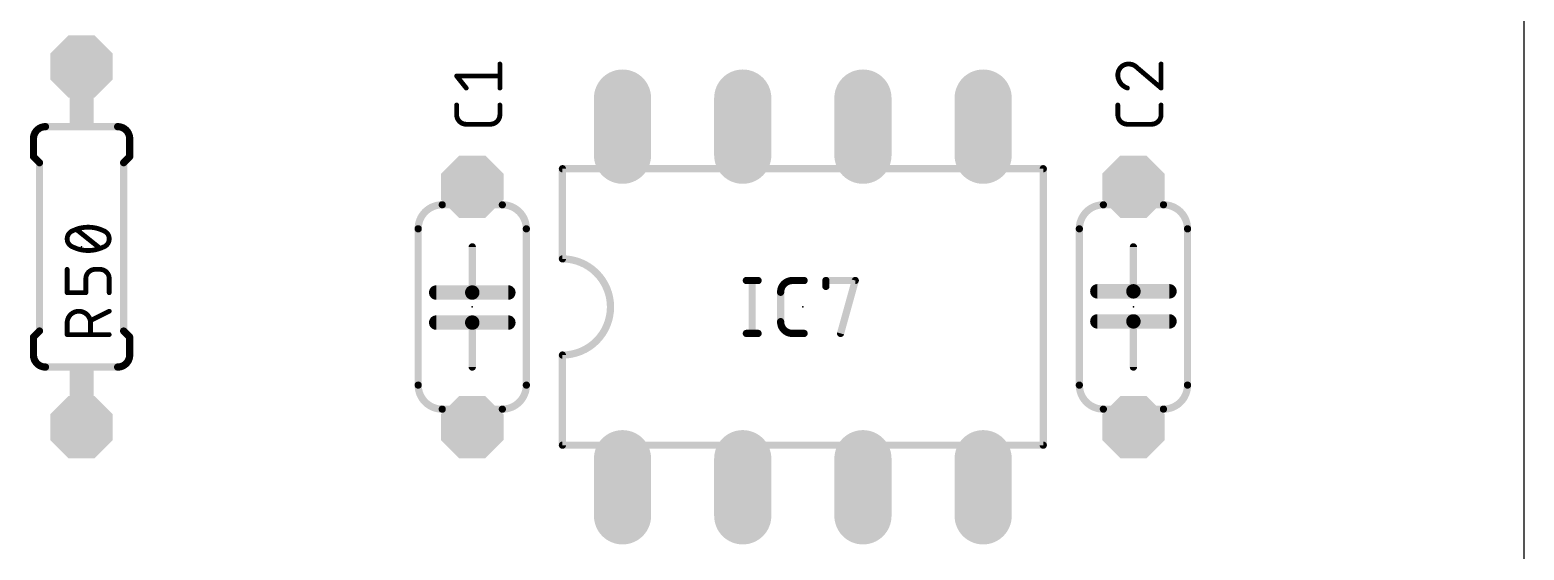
# Model space of a CAD drawing. Extents: x 0 to 48, y 0 to 102.
# Drawn here: x 16.69 to 48.26, y 69.16 to 80.15 of the extents above; entities that cross this region are included whole.
import ezdxf

# ---------------------------------------------------------------- set-up
doc = ezdxf.new("R2010")
doc.units = 0
for name, color, linetype in [('17', 110, 'CONTINUOUS'), ('20', 31, 'CONTINUOUS'), ('21', 253, 'CONTINUOUS'), ('23', 53, 'CONTINUOUS'), ('25', 253, 'CONTINUOUS'), ('51', 253, 'CONTINUOUS')]:
    doc.layers.add(name, color=color, linetype=linetype)

# ---------------------------------------------------------------- blocks, each defined once
blk = doc.blocks.new('RECT')
blk.add_solid([(-0.5, -0.5), (0.5, -0.5), (-0.5, 0.5), (0.5, 0.5)])
blk = doc.blocks.new('OCTAGONP')
at = {"const_width": 0.5}
blk.add_lwpolyline([(-0.25, -0.1036), (-0.25, 0.1036), (-0.1036, 0.25), (0.1036, 0.25), (0.25, 0.1036), (0.25, -0.1036), (0.1036, -0.25), (-0.1036, -0.25), (-0.25, -0.1036), (-0.25, 0.1036)], dxfattribs=at)
blk = doc.blocks.new('LONGP100')
at = {"const_width": 1}
blk.add_lwpolyline([(-0.5, 0), (0.5, 0)], dxfattribs=at)
at = {"const_width": 0.5}
for points in [[(-0.5, 0.25, 1), (-0.5, -0.25)], [(0.5, -0.25, 1), (0.5, 0.25)]]:
    blk.add_lwpolyline(points, format="xyb", dxfattribs=at)

msp = doc.modelspace()

# ---------------------------------------------------------------- linework, layer by layer
at = {"layer": '20'}
msp.add_line((48.26, 0), (48.26, 99.06), dxfattribs=at)
at = {"layer": '21'}
for points, const_width in [([(17.018, 78.105, 0.4142), (16.764, 77.851)], 0.1524), ([(17.018, 78.1431, 1), (17.018, 78.0669)], 0.0762), ([(17.018, 78.0669, 1), (17.018, 78.1431)], 0.0762), ([(18.796, 77.851, 0.4142), (18.542, 78.105)], 0.1524), ([(18.542, 78.1431, 1), (18.542, 78.0669)], 0.0762), ([(18.542, 78.0669, 1), (18.542, 78.1431)], 0.0762), ([(16.8021, 77.851, 1), (16.7259, 77.851)], 0.0762), ([(16.7259, 77.851, 1), (16.8021, 77.851)], 0.0762), ([(18.8341, 77.851, 1), (18.7579, 77.851)], 0.0762), ([(18.7579, 77.851, 1), (18.8341, 77.851)], 0.0762), ([(16.7259, 77.47, 1), (16.8021, 77.47)], 0.0762), ([(16.7909, 77.4969, 1), (16.7371, 77.4431)], 0.0762), ([(16.9291, 77.343, 1), (16.8529, 77.343)], 0.0762), ([(16.8641, 77.3161, 1), (16.9179, 77.3699)], 0.0762), ([(18.7071, 77.343, 1), (18.6309, 77.343)], 0.0762), ([(18.6421, 77.3699, 1), (18.6959, 77.3161)], 0.0762), ([(18.7579, 77.47, 1), (18.8341, 77.47)], 0.0762), ([(18.8229, 77.4431, 1), (18.7691, 77.4969)], 0.0762), ([(27.94, 77.2541, 1), (27.94, 77.1779)], 0.0762), ([(27.9781, 77.216, 1), (27.9019, 77.216)], 0.0762), ([(38.1381, 77.216, 1), (38.0619, 77.216)], 0.0762), ([(38.1, 77.1779, 1), (38.1, 77.2541)], 0.0762), ([(25.4, 76.454, 0.4142), (24.892, 75.946)], 0.1524), ([(25.4, 76.4159, 1), (25.4, 76.4921)], 0.0762), ([(27.178, 75.946, 0.4142), (26.67, 76.454)], 0.1524), ([(26.67, 76.4921, 1), (26.67, 76.4159)], 0.0762), ([(39.37, 76.454, 0.4142), (38.862, 75.946)], 0.1524), ([(39.37, 76.4159, 1), (39.37, 76.4921)], 0.0762), ([(41.148, 75.946, 0.4142), (40.64, 76.454)], 0.1524), ([(40.64, 76.4921, 1), (40.64, 76.4159)], 0.0762), ([(24.9301, 75.946, 1), (24.8539, 75.946)], 0.0762), ([(24.8539, 75.946, 1), (24.9301, 75.946)], 0.0762), ([(27.2161, 75.946, 1), (27.1399, 75.946)], 0.0762), ([(27.1399, 75.946, 1), (27.2161, 75.946)], 0.0762), ([(38.9001, 75.946, 1), (38.8239, 75.946)], 0.0762), ([(38.8239, 75.946, 1), (38.9001, 75.946)], 0.0762), ([(41.1861, 75.946, 1), (41.1099, 75.946)], 0.0762), ([(41.1099, 75.946, 1), (41.1861, 75.946)], 0.0762), ([(26.0731, 75.565, 1), (25.9969, 75.565)], 0.0762), ([(40.0431, 75.565, 1), (39.9669, 75.565)], 0.0762), ([(27.94, 73.279, 1), (27.94, 75.311)], 0.1524), ([(27.94, 75.3491, 1), (27.94, 75.2729)], 0.0762), ([(27.9019, 75.311, 1), (27.9781, 75.311)], 0.0762), ([(25.273, 74.676, 1), (25.273, 74.5236)], 0.1524), ([(26.035, 74.676, 1), (26.035, 74.5236)], 0.1524), ([(26.035, 74.5236, 1), (26.035, 74.676)], 0.1524), ([(25.9969, 74.5998, 1), (26.0731, 74.5998)], 0.0762), ([(26.797, 74.5236, 1), (26.797, 74.676)], 0.1524), ([(39.243, 74.7014, 1), (39.243, 74.549)], 0.1524), ([(40.005, 74.7014, 1), (40.005, 74.549)], 0.1524), ([(40.005, 74.549, 1), (40.005, 74.7014)], 0.1524), ([(39.9669, 74.6252, 1), (40.0431, 74.6252)], 0.0762), ([(40.767, 74.549, 1), (40.767, 74.7014)], 0.1524), ([(25.273, 74.041, 1), (25.273, 73.8886)], 0.1524), ([(26.035, 74.041, 1), (26.035, 73.8886)], 0.1524), ([(26.035, 73.8886, 1), (26.035, 74.041)], 0.1524), ([(26.0731, 73.9648, 1), (25.9969, 73.9648)], 0.0762), ([(26.797, 73.8886, 1), (26.797, 74.041)], 0.1524), ([(39.243, 74.0664, 1), (39.243, 73.914)], 0.1524), ([(40.005, 74.0664, 1), (40.005, 73.914)], 0.1524), ([(40.005, 73.914, 1), (40.005, 74.0664)], 0.1524), ([(40.0431, 73.9902, 1), (39.9669, 73.9902)], 0.0762), ([(40.767, 73.914, 1), (40.767, 74.0664)], 0.1524), ([(16.8021, 73.66, 1), (16.7259, 73.66)], 0.0762), ([(16.7371, 73.6869, 1), (16.7909, 73.6331)], 0.0762), ([(16.8529, 73.787, 1), (16.9291, 73.787)], 0.0762), ([(16.9179, 73.7601, 1), (16.8641, 73.8139)], 0.0762), ([(18.6309, 73.787, 1), (18.7071, 73.787)], 0.0762), ([(18.6959, 73.8139, 1), (18.6421, 73.7601)], 0.0762), ([(18.8341, 73.66, 1), (18.7579, 73.66)], 0.0762), ([(18.7691, 73.6331, 1), (18.8229, 73.6869)], 0.0762), ([(16.764, 73.279, 0.4142), (17.018, 73.025)], 0.1524), ([(16.8021, 73.279, 1), (16.7259, 73.279)], 0.0762), ([(16.7259, 73.279, 1), (16.8021, 73.279)], 0.0762), ([(18.542, 73.025, 0.4142), (18.796, 73.279)], 0.1524), ([(18.8341, 73.279, 1), (18.7579, 73.279)], 0.0762), ([(18.7579, 73.279, 1), (18.8341, 73.279)], 0.0762), ([(27.9781, 73.279, 1), (27.9019, 73.279)], 0.0762), ([(27.94, 73.3171, 1), (27.94, 73.2409)], 0.0762), ([(17.018, 73.0631, 1), (17.018, 72.9869)], 0.0762), ([(17.018, 72.9869, 1), (17.018, 73.0631)], 0.0762), ([(18.542, 73.0631, 1), (18.542, 72.9869)], 0.0762), ([(18.542, 72.9869, 1), (18.542, 73.0631)], 0.0762), ([(25.9969, 73.025, 1), (26.0731, 73.025)], 0.0762), ([(39.9669, 73.025, 1), (40.0431, 73.025)], 0.0762), ([(24.892, 72.644, 0.4142), (25.4, 72.136)], 0.1524), ([(24.9301, 72.644, 1), (24.8539, 72.644)], 0.0762), ([(24.8539, 72.644, 1), (24.9301, 72.644)], 0.0762), ([(26.67, 72.136, 0.4142), (27.178, 72.644)], 0.1524), ([(27.2161, 72.644, 1), (27.1399, 72.644)], 0.0762), ([(27.1399, 72.644, 1), (27.2161, 72.644)], 0.0762), ([(38.862, 72.644, 0.4142), (39.37, 72.136)], 0.1524), ([(38.9001, 72.644, 1), (38.8239, 72.644)], 0.0762), ([(38.8239, 72.644, 1), (38.9001, 72.644)], 0.0762), ([(40.64, 72.136, 0.4142), (41.148, 72.644)], 0.1524), ([(41.1861, 72.644, 1), (41.1099, 72.644)], 0.0762), ([(41.1099, 72.644, 1), (41.1861, 72.644)], 0.0762), ([(25.4, 72.0979, 1), (25.4, 72.1741)], 0.0762), ([(26.67, 72.1741, 1), (26.67, 72.0979)], 0.0762), ([(39.37, 72.0979, 1), (39.37, 72.1741)], 0.0762), ([(40.64, 72.1741, 1), (40.64, 72.0979)], 0.0762), ([(27.94, 71.4121, 1), (27.94, 71.3359)], 0.0762), ([(27.9019, 71.374, 1), (27.9781, 71.374)], 0.0762), ([(38.0619, 71.374, 1), (38.1381, 71.374)], 0.0762), ([(38.1, 71.3359, 1), (38.1, 71.4121)], 0.0762)]:
    msp.add_lwpolyline(points, format="xyb", dxfattribs=dict(at, const_width=const_width))
for points, const_width in [([(18.542, 78.105), (17.018, 78.105)], 0.1524), ([(16.764, 77.851), (16.764, 77.47)], 0.1524), ([(18.796, 77.851), (18.796, 77.47)], 0.1524), ([(16.891, 77.343), (16.764, 77.47)], 0.1524), ([(16.891, 77.343), (16.891, 73.787)], 0.1524), ([(18.669, 77.343), (18.796, 77.47)], 0.1524), ([(18.669, 77.343), (18.669, 73.787)], 0.1524), ([(38.1, 77.216), (27.94, 77.216)], 0.1524), ([(27.94, 77.216), (27.94, 75.311)], 0.1524), ([(38.1, 77.216), (38.1, 71.374)], 0.1524), ([(24.892, 72.644), (24.892, 75.946)], 0.1524), ([(27.178, 72.644), (27.178, 75.946)], 0.1524), ([(38.862, 75.946), (38.862, 72.644)], 0.1524), ([(41.148, 75.946), (41.148, 72.644)], 0.1524), ([(26.035, 75.565), (26.035, 74.5998)], 0.1524), ([(40.005, 75.565), (40.005, 74.6252)], 0.1524), ([(26.035, 74.5998), (25.273, 74.5998)], 0.3048), ([(26.797, 74.5998), (26.035, 74.5998)], 0.3048), ([(39.243, 74.6252), (40.005, 74.6252)], 0.3048), ([(40.005, 74.6252), (40.767, 74.6252)], 0.3048), ([(26.035, 73.9648), (25.273, 73.9648)], 0.3048), ([(26.797, 73.9648), (26.035, 73.9648)], 0.3048), ([(26.035, 73.025), (26.035, 73.9648)], 0.1524), ([(39.243, 73.9902), (40.005, 73.9902)], 0.3048), ([(40.005, 73.9902), (40.767, 73.9902)], 0.3048), ([(40.005, 73.025), (40.005, 73.9902)], 0.1524), ([(16.891, 73.787), (16.764, 73.66)], 0.1524), ([(16.764, 73.279), (16.764, 73.66)], 0.1524), ([(18.669, 73.787), (18.796, 73.66)], 0.1524), ([(18.796, 73.279), (18.796, 73.66)], 0.1524), ([(27.94, 71.374), (27.94, 73.279)], 0.1524), ([(18.542, 73.025), (17.018, 73.025)], 0.1524), ([(27.94, 71.374), (38.1, 71.374)], 0.1524)]:
    msp.add_lwpolyline(points, dxfattribs=dict(at, const_width=const_width))
at = {"layer": '23'}
for p in [(17.78, 75.565), (26.035, 74.295), (33.02, 74.295), (40.005, 74.295)]:
    msp.add_point(p, dxfattribs=at)
at = {"layer": '25'}
for points, const_width in [([(26.6192, 78.9208), (26.6192, 79.4288)], 0.1016), ([(40.0812, 79.3526), (40.5892, 78.9208)], 0.1016), ([(40.5892, 78.9208), (40.5892, 79.4288)], 0.1016), ([(25.908, 78.9208), (25.7048, 79.1748)], 0.1016), ([(25.7048, 79.1748), (26.6192, 79.1748)], 0.1016), ([(25.7048, 78.359), (25.7048, 78.5622)], 0.1016), ([(26.6192, 78.5622), (26.6192, 78.359)], 0.1016), ([(39.6748, 78.359), (39.6748, 78.5622)], 0.1016), ([(40.5892, 78.5622), (40.5892, 78.359)], 0.1016), ([(26.416, 78.1558), (25.908, 78.1558)], 0.1016), ([(40.386, 78.1558), (39.878, 78.1558)], 0.1016), ([(18.1666, 75.5367), (17.6728, 75.9318)], 0.1016), ([(17.4752, 74.5958), (17.4752, 75.0897)], 0.1016), ([(17.8703, 74.8921), (17.8703, 74.5958)], 0.1016), ([(18.1666, 75.0897), (18.0679, 75.0897)], 0.1016), ([(18.3642, 74.5958), (18.3642, 74.8921)], 0.1016), ([(31.8262, 74.8538), (32.0746, 74.8538)], 0.1524), ([(31.9504, 74.8538), (31.9504, 73.7362)], 0.1524), ([(32.7985, 74.8538), (33.0469, 74.8538)], 0.1524), ([(33.5068, 74.7296), (33.5068, 74.8538)], 0.1524), ([(33.5068, 74.8538), (34.1277, 74.8538)], 0.1524), ([(34.1277, 74.8538), (33.8173, 73.7362)], 0.1524), ([(17.8703, 74.5958), (17.4752, 74.5958)], 0.1016), ([(32.5502, 73.9846), (32.5502, 74.6054)], 0.1524), ([(18.3642, 74.2047), (17.9691, 74.0071)], 0.1016), ([(17.4752, 73.7108), (17.4752, 73.9577)], 0.1016), ([(17.9691, 73.9577), (17.9691, 73.7108)], 0.1016), ([(18.3642, 73.7108), (17.4752, 73.7108)], 0.1016), ([(31.8262, 73.7362), (32.0746, 73.7362)], 0.1524), ([(33.0469, 73.7362), (32.7985, 73.7362)], 0.1524)]:
    msp.add_lwpolyline(points, dxfattribs=dict(at, const_width=const_width))
for points, const_width in [([(26.6446, 79.4288, 1), (26.5938, 79.4288)], 0.0508), ([(39.9034, 79.4288, 0.4142), (39.6748, 79.2002)], 0.1016), ([(39.6748, 79.2002, 0.3252), (39.878, 78.9208)], 0.1016), ([(39.7002, 79.2002, 1), (39.6494, 79.2002)], 0.0508), ([(40.0812, 79.3526, 0.2053), (39.9034, 79.4288)], 0.1016), ([(39.9034, 79.4542, 1), (39.9034, 79.4034)], 0.0508), ([(39.9034, 79.4034, 1), (39.9034, 79.4542)], 0.0508), ([(40.0977, 79.3719, 1), (40.0647, 79.3332)], 0.0508), ([(40.0628, 79.3351, 1), (40.0996, 79.3701)], 0.0508), ([(40.6146, 79.4288, 1), (40.5638, 79.4288)], 0.0508), ([(25.7246, 79.1907, 1), (25.685, 79.1589)], 0.0508), ([(25.7048, 79.2002, 1), (25.7048, 79.1494)], 0.0508), ([(25.8882, 78.9049, 1), (25.9278, 78.9367)], 0.0508), ([(26.5938, 78.9208, 1), (26.6446, 78.9208)], 0.0508), ([(26.6192, 79.1494, 1), (26.6192, 79.2002)], 0.0508), ([(39.6494, 79.2002, 1), (39.7002, 79.2002)], 0.0508), ([(39.8702, 78.8966, 1), (39.8858, 78.9449)], 0.0508), ([(40.5638, 78.9208, 1), (40.6146, 78.9208)], 0.0508), ([(40.5727, 78.9014, 1), (40.6057, 78.9401)], 0.0508), ([(25.7302, 78.5622, 1), (25.6794, 78.5622)], 0.0508), ([(25.7048, 78.359, 0.4142), (25.908, 78.1558)], 0.1016), ([(25.7302, 78.359, 1), (25.6794, 78.359)], 0.0508), ([(25.6794, 78.359, 1), (25.7302, 78.359)], 0.0508), ([(26.416, 78.1558, 0.4142), (26.6192, 78.359)], 0.1016), ([(26.6446, 78.5622, 1), (26.5938, 78.5622)], 0.0508), ([(26.6446, 78.359, 1), (26.5938, 78.359)], 0.0508), ([(26.5938, 78.359, 1), (26.6446, 78.359)], 0.0508), ([(39.7002, 78.5622, 1), (39.6494, 78.5622)], 0.0508), ([(39.6748, 78.359, 0.4142), (39.878, 78.1558)], 0.1016), ([(39.7002, 78.359, 1), (39.6494, 78.359)], 0.0508), ([(39.6494, 78.359, 1), (39.7002, 78.359)], 0.0508), ([(40.386, 78.1558, 0.4142), (40.5892, 78.359)], 0.1016), ([(40.6146, 78.5622, 1), (40.5638, 78.5622)], 0.0508), ([(40.6146, 78.359, 1), (40.5638, 78.359)], 0.0508), ([(40.5638, 78.359, 1), (40.6146, 78.359)], 0.0508), ([(25.908, 78.1812, 1), (25.908, 78.1304)], 0.0508), ([(25.908, 78.1304, 1), (25.908, 78.1812)], 0.0508), ([(26.416, 78.1812, 1), (26.416, 78.1304)], 0.0508), ([(26.416, 78.1304, 1), (26.416, 78.1812)], 0.0508), ([(39.878, 78.1812, 1), (39.878, 78.1304)], 0.0508), ([(39.878, 78.1304, 1), (39.878, 78.1812)], 0.0508), ([(40.386, 78.1812, 1), (40.386, 78.1304)], 0.0508), ([(40.386, 78.1304, 1), (40.386, 78.1812)], 0.0508), ([(17.5987, 75.9071, 0.3205), (17.4752, 75.7343)], 0.1016), ([(17.4752, 75.7343, 0.3205), (17.5987, 75.5614)], 0.1016), ([(17.5006, 75.7343, 1), (17.4498, 75.7343)], 0.0508), ([(17.5875, 75.93, 1), (17.6098, 75.8843)], 0.0508), ([(17.9197, 75.9812, 0.1139), (17.5987, 75.9071)], 0.1016), ([(17.6069, 75.8831, 1), (17.5904, 75.9312)], 0.0508), ([(17.6886, 75.9517, 1), (17.6569, 75.912)], 0.0508), ([(18.2407, 75.9071, 0.1139), (17.9197, 75.9812)], 0.1016), ([(17.9197, 76.0066, 1), (17.9197, 75.9558)], 0.0508), ([(17.9197, 75.9558, 1), (17.9197, 76.0066)], 0.0508), ([(18.249, 75.9312, 1), (18.2325, 75.8831)], 0.0508), ([(18.3642, 75.7343, 0.3205), (18.2407, 75.9071)], 0.1016), ([(18.2407, 75.5614, 0.3205), (18.3642, 75.7343)], 0.1016), ([(18.2296, 75.8843, 1), (18.2519, 75.93)], 0.0508), ([(18.3896, 75.7343, 1), (18.3388, 75.7343)], 0.0508), ([(17.4498, 75.7343, 1), (17.5006, 75.7343)], 0.0508), ([(17.5987, 75.5614, 0.1139), (17.9197, 75.4873)], 0.1016), ([(17.6098, 75.5842, 1), (17.5875, 75.5386)], 0.0508), ([(17.5904, 75.5374, 1), (17.6069, 75.5854)], 0.0508), ([(17.9197, 75.4873, 0.1139), (18.2407, 75.5614)], 0.1016), ([(17.9197, 75.5127, 1), (17.9197, 75.4619)], 0.0508), ([(17.9197, 75.4619, 1), (17.9197, 75.5127)], 0.0508), ([(18.1508, 75.5169, 1), (18.1825, 75.5565)], 0.0508), ([(18.2325, 75.5854, 1), (18.249, 75.5374)], 0.0508), ([(18.2519, 75.5386, 1), (18.2296, 75.5842)], 0.0508), ([(18.3388, 75.7343, 1), (18.3896, 75.7343)], 0.0508), ([(17.5006, 75.0897, 1), (17.4498, 75.0897)], 0.0508), ([(18.0679, 75.0897, 0.4142), (17.8703, 74.8921)], 0.1016), ([(17.8957, 74.8921, 1), (17.8449, 74.8921)], 0.0508), ([(17.8449, 74.8921, 1), (17.8957, 74.8921)], 0.0508), ([(18.0679, 75.1151, 1), (18.0679, 75.0643)], 0.0508), ([(18.0679, 75.0643, 1), (18.0679, 75.1151)], 0.0508), ([(18.3642, 74.8921, 0.4142), (18.1666, 75.0897)], 0.1016), ([(18.1666, 75.1151, 1), (18.1666, 75.0643)], 0.0508), ([(18.1666, 75.0643, 1), (18.1666, 75.1151)], 0.0508), ([(18.3896, 74.8921, 1), (18.3388, 74.8921)], 0.0508), ([(18.3388, 74.8921, 1), (18.3896, 74.8921)], 0.0508), ([(31.8262, 74.8919, 1), (31.8262, 74.8157)], 0.0762), ([(31.9885, 74.8538, 1), (31.9123, 74.8538)], 0.0762), ([(32.0746, 74.8157, 1), (32.0746, 74.8919)], 0.0762), ([(32.7985, 74.8538, 0.4142), (32.5502, 74.6054)], 0.1524), ([(32.7985, 74.8919, 1), (32.7985, 74.8157)], 0.0762), ([(32.7985, 74.8157, 1), (32.7985, 74.8919)], 0.0762), ([(33.0469, 74.8157, 1), (33.0469, 74.8919)], 0.0762), ([(33.5449, 74.8538, 1), (33.4687, 74.8538)], 0.0762), ([(33.5068, 74.8919, 1), (33.5068, 74.8157)], 0.0762), ([(34.1644, 74.8436, 1), (34.091, 74.864)], 0.0762), ([(34.1277, 74.8157, 1), (34.1277, 74.8919)], 0.0762), ([(17.4752, 74.6212, 1), (17.4752, 74.5704)], 0.0508), ([(17.4498, 74.5958, 1), (17.5006, 74.5958)], 0.0508), ([(17.8449, 74.5958, 1), (17.8957, 74.5958)], 0.0508), ([(17.8703, 74.5704, 1), (17.8703, 74.6212)], 0.0508), ([(18.3388, 74.5958, 1), (18.3896, 74.5958)], 0.0508), ([(32.5883, 74.6054, 1), (32.5121, 74.6054)], 0.0762), ([(32.5121, 74.6054, 1), (32.5883, 74.6054)], 0.0762), ([(33.4687, 74.7296, 1), (33.5449, 74.7296)], 0.0762), ([(17.9691, 73.9577, 1), (17.4752, 73.9577)], 0.1016), ([(18.3756, 74.182, 1), (18.3528, 74.2274)], 0.0508), ([(17.5006, 73.9577, 1), (17.4498, 73.9577)], 0.0508), ([(17.4498, 73.9577, 1), (17.5006, 73.9577)], 0.0508), ([(17.9577, 74.0298, 1), (17.9804, 73.9844)], 0.0508), ([(17.9945, 73.9577, 1), (17.9437, 73.9577)], 0.0508), ([(17.9437, 73.9577, 1), (17.9945, 73.9577)], 0.0508), ([(32.5502, 73.9846, 0.4142), (32.7985, 73.7362)], 0.1524), ([(32.5883, 73.9846, 1), (32.5121, 73.9846)], 0.0762), ([(32.5121, 73.9846, 1), (32.5883, 73.9846)], 0.0762), ([(17.4752, 73.7362, 1), (17.4752, 73.6854)], 0.0508), ([(17.4498, 73.7108, 1), (17.5006, 73.7108)], 0.0508), ([(17.9437, 73.7108, 1), (17.9945, 73.7108)], 0.0508), ([(18.3642, 73.6854, 1), (18.3642, 73.7362)], 0.0508), ([(31.8262, 73.7743, 1), (31.8262, 73.6981)], 0.0762), ([(31.9123, 73.7362, 1), (31.9885, 73.7362)], 0.0762), ([(32.0746, 73.6981, 1), (32.0746, 73.7743)], 0.0762), ([(32.7985, 73.7743, 1), (32.7985, 73.6981)], 0.0762), ([(32.7985, 73.6981, 1), (32.7985, 73.7743)], 0.0762), ([(33.0469, 73.6981, 1), (33.0469, 73.7743)], 0.0762), ([(33.7806, 73.7464, 1), (33.854, 73.726)], 0.0762)]:
    msp.add_lwpolyline(points, format="xyb", dxfattribs=dict(at, const_width=const_width))
at = {"layer": '51'}
for points, const_width in [([(17.78, 79.375), (17.78, 78.486)], 0.508), ([(25.4, 76.454), (26.67, 76.454)], 0.1524), ([(40.64, 76.454), (39.37, 76.454)], 0.1524), ([(17.78, 71.755), (17.78, 72.644)], 0.508), ([(25.4, 72.136), (26.67, 72.136)], 0.1524), ([(40.64, 72.136), (39.37, 72.136)], 0.1524)]:
    msp.add_lwpolyline(points, dxfattribs=dict(at, const_width=const_width))
for points, const_width in [([(17.907, 79.375, 1), (17.653, 79.375)], 0.254), ([(17.653, 78.486, 1), (17.907, 78.486)], 0.254), ([(25.4, 76.4921, 1), (25.4, 76.4159)], 0.0762), ([(26.67, 76.4159, 1), (26.67, 76.4921)], 0.0762), ([(39.37, 76.4921, 1), (39.37, 76.4159)], 0.0762), ([(40.64, 76.4159, 1), (40.64, 76.4921)], 0.0762), ([(17.907, 72.644, 1), (17.653, 72.644)], 0.254), ([(25.4, 72.1741, 1), (25.4, 72.0979)], 0.0762), ([(26.67, 72.0979, 1), (26.67, 72.1741)], 0.0762), ([(39.37, 72.1741, 1), (39.37, 72.0979)], 0.0762), ([(40.64, 72.0979, 1), (40.64, 72.1741)], 0.0762), ([(17.653, 71.755, 1), (17.907, 71.755)], 0.254)]:
    msp.add_lwpolyline(points, format="xyb", dxfattribs=dict(at, const_width=const_width))

# ---------------------------------------------------------------- block references
at = {"layer": '17'}
for name, p, xscale, yscale, rotation in [('OCTAGONP', (17.78, 79.375), 1.3208, 1.3208, 90), ('OCTAGONP', (17.78, 79.375), 1.3208, 1.3208, 90), ('LONGP100', (29.21, 78.105), 1.208, 1.208, 90), ('LONGP100', (29.21, 78.105), 1.208, 1.208, 90), ('LONGP100', (31.75, 78.105), 1.208, 1.208, 90), ('LONGP100', (31.75, 78.105), 1.208, 1.208, 90), ('LONGP100', (34.29, 78.105), 1.208, 1.208, 90), ('LONGP100', (34.29, 78.105), 1.208, 1.208, 90), ('LONGP100', (36.83, 78.105), 1.208, 1.208, 90), ('LONGP100', (36.83, 78.105), 1.208, 1.208, 90), ('OCTAGONP', (26.035, 76.835), 1.3208, 1.3208, 270), ('OCTAGONP', (26.035, 76.835), 1.3208, 1.3208, 270), ('OCTAGONP', (40.005, 76.835), 1.3208, 1.3208, 90), ('OCTAGONP', (40.005, 76.835), 1.3208, 1.3208, 90), ('OCTAGONP', (17.78, 71.755), 1.3208, 1.3208, 90), ('OCTAGONP', (17.78, 71.755), 1.3208, 1.3208, 90), ('OCTAGONP', (26.035, 71.755), 1.3208, 1.3208, 270), ('OCTAGONP', (26.035, 71.755), 1.3208, 1.3208, 270), ('OCTAGONP', (40.005, 71.755), 1.3208, 1.3208, 90), ('OCTAGONP', (40.005, 71.755), 1.3208, 1.3208, 90), ('LONGP100', (29.21, 70.485), 1.208, 1.208, 90), ('LONGP100', (29.21, 70.485), 1.208, 1.208, 90), ('LONGP100', (31.75, 70.485), 1.208, 1.208, 90), ('LONGP100', (31.75, 70.485), 1.208, 1.208, 90), ('LONGP100', (34.29, 70.485), 1.208, 1.208, 90), ('LONGP100', (34.29, 70.485), 1.208, 1.208, 90), ('LONGP100', (36.83, 70.485), 1.208, 1.208, 90), ('LONGP100', (36.83, 70.485), 1.208, 1.208, 90)]:
    msp.add_blockref(name, p, dxfattribs=dict(at, xscale=xscale, yscale=yscale, rotation=rotation))
at = {"layer": '21', "xscale": 0.381, "yscale": 0.508, "rotation": 90}
for p in [(17.78, 78.2955), (17.78, 72.8345)]:
    msp.add_blockref('RECT', p, dxfattribs=at)
at = {"layer": '51', "xscale": 0.381, "yscale": 0.762}
for p, rotation in [((26.035, 76.6445), 270), ((40.005, 76.6445), 90), ((26.035, 71.9455), 270), ((40.005, 71.9455), 90)]:
    msp.add_blockref('RECT', p, dxfattribs=dict(at, rotation=rotation))

doc.saveas('drawing.dxf')
